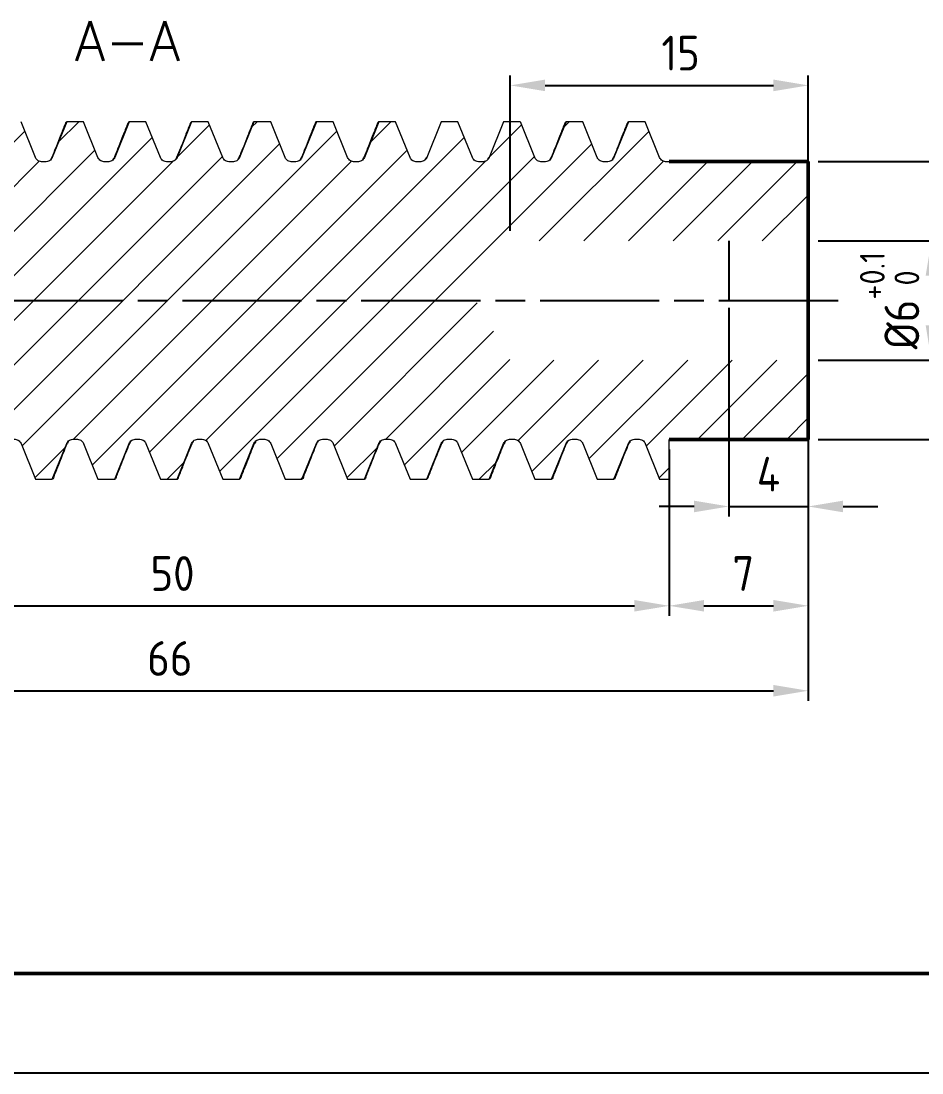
# Model space of a CAD drawing. Header units: millimetres. Extents: x 538 to 2406, y -113 to 359.
# Drawn here: x 1372.5 to 1417.9, y 39 to 92 of the extents above; entities that cross this region are included whole.
import ezdxf

# ---------------------------------------------------------------- set-up
doc = ezdxf.new("R2010")
doc.units = ezdxf.units.MM
doc.header["$LTSCALE"] = 0.5
doc.header["$PDSIZE"] = -5
doc.linetypes.add('AM_ISO08W050', pattern=[18, 12, -1.5, 3, -1.5])
doc.linetypes.add('AM_ISO08W050x2', pattern=[9, 6, -0.75, 1.5, -0.75])
doc.layers.get('0').update_dxf_attribs({"lineweight": 50})
for name, color, linetype, lineweight in [('AM_5', 3, 'Continuous', 25), ('AM_7', 4, 'AM_ISO08W050', 25), ('粗实线层', 7, 'Continuous', 50), ('细实线层', 7, 'Continuous', 25)]:
    doc.layers.add(name, color=color, linetype=linetype, lineweight=lineweight)
doc.styles.get("Standard").update_dxf_attribs({"font": 'isocp.shx', "bigfont": 'gbcbig.shx'})
doc.styles.add('USER2', font='SIMPLEX.SHX')
doc.dimstyles.new('AM_ISO$0', dxfattribs={"dimscale": 0.5, "dimtxt": 3.5, "dimasz": 3.5, "dimexe": 1, "dimexo": 1, "dimgap": 1.5, "dimtad": 1, "dimdsep": 46, "dimtxsty": 'Standard', "dimcen": 0, "dimclrd": 256, "dimclre": 256, "dimclrt": 2, "dimadec": 0, "dimazin": 2, "dimtp": 0.1, "dimtm": 0.1, "dimtfac": 0.71, "dimtdec": 3, "dimtmove": 0, "dimatfit": 3, "dimfxl": 1, "dimlwd": -1, "dimlwe": -1, "dimarcsym": 1})

# ---------------------------------------------------------------- blocks, each defined once
blk = doc.blocks.new('$CAXA_FRAME_13B17AC1$')
at = {"layer": '粗实线层'}
blk.add_line((-95, 138.5), (-95, -138.5), dxfattribs=at)
at = {"layer": '细实线层'}
blk.add_line((-105, 148.5), (-105, -148.5), dxfattribs=at)
blk = doc.blocks.new('*D157')
at = {"layer": 'AM_5', "linetype": 'ByBlock', "transparency": 16777216}
for p, q in [((1346.166, 73.893), (1346.166, 57.746)), ((1412.166, 70.393), (1412.166, 57.746)), ((1347.916, 58.246), (1410.416, 58.246))]:
    blk.add_line(p, q, dxfattribs=at)
at = {"layer": 'AM_5', "lineweight": 50, "transparency": 16777216}
for points in [[(1347.916, 58.537), (1347.916, 57.954), (1346.166, 58.246)], [(1410.416, 58.537), (1410.416, 57.954), (1412.166, 58.246)]]:
    blk.add_solid(points, dxfattribs=at)
at = {"layer": 'Defpoints', "color": 0, "lineweight": 50, "transparency": 16777216}
for p in [(1346.166, 74.393), (1412.166, 70.893), (1412.166, 58.246)]:
    blk.add_point(p, dxfattribs=at)
at = {"layer": 'AM_5', "color": 2, "transparency": 16777216, "insert": (1380.03, 59.871), "char_height": 1.75, "attachment_point": 5}
blk.add_mtext('66', dxfattribs=at)
blk = doc.blocks.new('*D158')
at = {"layer": 'AM_5', "linetype": 'ByBlock', "transparency": 16777216}
for p, q in [((1412.666, 84.893), (1424.108, 84.893)), ((1423.608, 83.143), (1423.608, 72.643)), ((1412.666, 70.893), (1424.108, 70.893))]:
    blk.add_line(p, q, dxfattribs=at)
at = {"layer": 'AM_5', "lineweight": 50, "transparency": 16777216}
for points in [[(1423.316, 83.143), (1423.9, 83.143), (1423.608, 84.893)], [(1423.316, 72.643), (1423.9, 72.643), (1423.608, 70.893)]]:
    blk.add_solid(points, dxfattribs=at)
at = {"layer": 'Defpoints', "color": 0, "lineweight": 50, "transparency": 16777216}
for p in [(1412.166, 84.893), (1412.166, 70.893), (1423.608, 70.893)]:
    blk.add_point(p, dxfattribs=at)
at = {"layer": 'AM_5', "color": 2, "transparency": 16777216, "insert": (1421.983, 78.05), "char_height": 1.75, "attachment_point": 5, "rotation": 90}
blk.add_mtext('%%C14', dxfattribs=at)
blk = doc.blocks.new('*D159')
at = {"layer": 'AM_5', "linetype": 'ByBlock', "transparency": 16777216}
for p, q in [((1405.166, 70.393), (1405.166, 62.024)), ((1412.166, 70.393), (1412.166, 62.024)), ((1406.916, 62.524), (1410.416, 62.524))]:
    blk.add_line(p, q, dxfattribs=at)
at = {"layer": 'AM_5', "lineweight": 50, "transparency": 16777216}
for points in [[(1406.916, 62.816), (1406.916, 62.233), (1405.166, 62.524)], [(1410.416, 62.816), (1410.416, 62.233), (1412.166, 62.524)]]:
    blk.add_solid(points, dxfattribs=at)
at = {"layer": 'Defpoints', "color": 0, "lineweight": 50, "transparency": 16777216}
for p in [(1405.166, 70.893), (1412.166, 70.893), (1412.166, 62.524)]:
    blk.add_point(p, dxfattribs=at)
at = {"layer": 'AM_5', "color": 2, "transparency": 16777216, "insert": (1408.898, 64.149), "char_height": 1.75, "attachment_point": 5}
blk.add_mtext('7', dxfattribs=at)
blk = doc.blocks.new('*D161')
at = {"layer": 'AM_5', "linetype": 'ByBlock', "transparency": 16777216}
for p, q in [((1355.166, 68.393), (1355.166, 62.024)), ((1405.166, 68.393), (1405.166, 62.024)), ((1356.916, 62.524), (1403.416, 62.524))]:
    blk.add_line(p, q, dxfattribs=at)
at = {"layer": 'AM_5', "lineweight": 50, "transparency": 16777216}
for points in [[(1356.916, 62.816), (1356.916, 62.233), (1355.166, 62.524)], [(1403.416, 62.816), (1403.416, 62.233), (1405.166, 62.524)]]:
    blk.add_solid(points, dxfattribs=at)
at = {"layer": 'Defpoints', "color": 0, "lineweight": 50, "transparency": 16777216}
for p in [(1355.166, 68.893), (1405.166, 68.893), (1405.166, 62.524)]:
    blk.add_point(p, dxfattribs=at)
at = {"layer": 'AM_5', "color": 2, "transparency": 16777216, "insert": (1380.166, 64.149), "char_height": 1.75, "attachment_point": 5}
blk.add_mtext('50', dxfattribs=at)
blk = doc.blocks.new('*D164')
at = {"layer": 'AM_5', "linetype": 'ByBlock', "transparency": 16777216}
for p, q in [((1412.666, 80.893), (1418.869, 80.893)), ((1418.369, 79.143), (1418.369, 76.643)), ((1412.666, 74.893), (1418.869, 74.893))]:
    blk.add_line(p, q, dxfattribs=at)
at = {"layer": 'AM_5', "lineweight": 50, "transparency": 16777216}
for points in [[(1418.077, 79.143), (1418.661, 79.143), (1418.369, 80.893)], [(1418.077, 76.643), (1418.661, 76.643), (1418.369, 74.893)]]:
    blk.add_solid(points, dxfattribs=at)
at = {"layer": 'Defpoints', "color": 0, "lineweight": 50, "transparency": 16777216}
for p in [(1412.166, 80.893), (1412.166, 74.893), (1418.369, 74.893)]:
    blk.add_point(p, dxfattribs=at)
at = {"layer": 'AM_5', "color": 2, "transparency": 16777216, "insert": (1416.262, 77.893), "char_height": 1.75, "attachment_point": 5, "rotation": 90}
blk.add_mtext('%%C6{}{\\H0.71x;\\C3;\\S+0.1^  0;}', dxfattribs=at)
blk = doc.blocks.new('*D165')
at = {"layer": 'AM_5', "linetype": 'ByBlock', "transparency": 16777216}
for p, q in [((1397.166, 81.393), (1397.166, 89.223)), ((1412.166, 81.393), (1412.166, 89.223)), ((1398.916, 88.723), (1410.416, 88.723))]:
    blk.add_line(p, q, dxfattribs=at)
at = {"layer": 'AM_5', "lineweight": 50, "transparency": 16777216}
for points in [[(1398.916, 89.015), (1398.916, 88.432), (1397.166, 88.723)], [(1410.416, 89.015), (1410.416, 88.432), (1412.166, 88.723)]]:
    blk.add_solid(points, dxfattribs=at)
at = {"layer": 'Defpoints', "color": 0, "lineweight": 50, "transparency": 16777216}
for p in [(1412.166, 88.723), (1397.166, 80.893), (1412.166, 80.893)]:
    blk.add_point(p, dxfattribs=at)
at = {"layer": 'AM_5', "color": 2, "transparency": 16777216, "insert": (1405.741, 90.348), "char_height": 1.75, "attachment_point": 5}
blk.add_mtext('15', dxfattribs=at)
blk = doc.blocks.new('*D224')
at = {"layer": 'AM_5', "linetype": 'ByBlock', "transparency": 16777216}
for p, q in [((1408.166, 77.393), (1408.166, 67.024)), ((1412.166, 77.393), (1412.166, 67.024)), ((1406.416, 67.524), (1404.666, 67.524)), ((1408.166, 67.524), (1412.166, 67.524)), ((1413.916, 67.524), (1415.666, 67.524))]:
    blk.add_line(p, q, dxfattribs=at)
at = {"layer": 'AM_5', "lineweight": 50, "transparency": 16777216}
for points in [[(1406.416, 67.816), (1406.416, 67.233), (1408.166, 67.524)], [(1413.916, 67.816), (1413.916, 67.233), (1412.166, 67.524)]]:
    blk.add_solid(points, dxfattribs=at)
at = {"layer": 'Defpoints', "color": 0, "lineweight": 50, "transparency": 16777216}
for p in [(1408.166, 77.893), (1412.166, 77.893), (1412.166, 67.524)]:
    blk.add_point(p, dxfattribs=at)
at = {"layer": 'AM_5', "color": 2, "transparency": 16777216, "insert": (1410.166, 69.149), "char_height": 1.75, "attachment_point": 5}
blk.add_mtext('4', dxfattribs=at)

msp = doc.modelspace()

# ---------------------------------------------------------------- linework, layer by layer
at = {"color": 7, "linetype": 'Continuous', "lineweight": 15}
for p, q in [((1373.2713, 85.093), (1372.5433, 86.893)), ((1374.8421, 86.893), (1374.1142, 85.093)), ((1375.6835, 86.893), (1374.8421, 86.893)), ((1376.4129, 85.093), (1375.6849, 86.893)), ((1377.9837, 86.893), (1377.2557, 85.093)), ((1378.824, 86.893), (1377.9837, 86.893)), ((1379.5545, 85.093), (1378.8265, 86.893)), ((1381.1253, 86.893), (1380.3973, 85.093)), ((1381.9671, 86.893), (1381.1253, 86.893)), ((1382.696, 85.093), (1381.9681, 86.893)), ((1384.2669, 86.893), (1383.5389, 85.093)), ((1385.1083, 86.893), (1384.2669, 86.893)), ((1385.8376, 85.093), (1385.1097, 86.893)), ((1387.4085, 86.893), (1386.6805, 85.093)), ((1388.2499, 86.893), (1387.4085, 86.893)), ((1388.9792, 85.093), (1388.2513, 86.893)), ((1390.55, 86.893), (1389.8221, 85.093)), ((1391.3904, 86.893), (1390.55, 86.893)), ((1392.1208, 85.093), (1391.3929, 86.893)), ((1393.6916, 86.893), (1392.9637, 85.093)), ((1394.5345, 86.893), (1393.6916, 86.893)), ((1395.2624, 85.093), (1394.5345, 86.893)), ((1396.8332, 86.893), (1396.1053, 85.093)), ((1397.6735, 86.893), (1396.8332, 86.893)), ((1398.404, 85.093), (1397.6761, 86.893)), ((1399.9748, 86.893), (1399.2469, 85.093)), ((1400.82, 86.893), (1399.9748, 86.893)), ((1401.5456, 85.093), (1400.8177, 86.893)), ((1403.1164, 86.893), (1402.3885, 85.093)), ((1403.9618, 86.893), (1403.1164, 86.893)), ((1404.6872, 85.093), (1403.9593, 86.893)), ((1373.7571, 84.868), (1373.6284, 84.868)), ((1376.8987, 84.868), (1376.7699, 84.868)), ((1380.0403, 84.868), (1379.9115, 84.868)), ((1383.1818, 84.868), (1383.0531, 84.868)), ((1386.3234, 84.868), (1386.1947, 84.868)), ((1389.465, 84.868), (1389.3363, 84.868)), ((1392.6066, 84.868), (1392.4779, 84.868)), ((1395.7482, 84.868), (1395.6195, 84.868)), ((1398.8898, 84.868), (1398.7611, 84.868)), ((1402.0314, 84.868), (1401.9027, 84.868)), ((1405.1662, 84.868), (1405.0443, 84.868)), ((1405.1661, 84.893), (1405.1661, 84.868)), ((1405.1661, 84.8674), (1405.1661, 84.868)), ((1372.5434, 70.693), (1373.2713, 68.893)), ((1374.1141, 68.893), (1374.8421, 70.693)), ((1375.1992, 70.918), (1375.3279, 70.918)), ((1375.6849, 70.693), (1376.4129, 68.893)), ((1377.2557, 68.893), (1377.9837, 70.693)), ((1378.3407, 70.918), (1378.4695, 70.918)), ((1378.8265, 70.693), (1379.5545, 68.893)), ((1380.3973, 68.893), (1381.1253, 70.693)), ((1381.4823, 70.918), (1381.611, 70.918)), ((1381.9681, 70.693), (1382.6961, 68.893)), ((1383.5389, 68.893), (1384.2668, 70.693)), ((1384.6239, 70.918), (1384.7526, 70.918)), ((1385.1097, 70.693), (1385.8377, 68.893)), ((1386.6805, 68.893), (1387.4084, 70.693)), ((1387.7655, 70.918), (1387.8942, 70.918)), ((1388.2513, 70.693), (1388.9792, 68.893)), ((1389.8221, 68.893), (1390.55, 70.693)), ((1390.9071, 70.918), (1391.0358, 70.918)), ((1391.3929, 70.693), (1392.1208, 68.893)), ((1392.9637, 68.893), (1393.6916, 70.693)), ((1394.0487, 70.918), (1394.1774, 70.918)), ((1394.5345, 70.693), (1395.2624, 68.893)), ((1396.1053, 68.893), (1396.8332, 70.693)), ((1397.1903, 70.918), (1397.319, 70.918)), ((1397.6761, 70.693), (1398.404, 68.893)), ((1399.2469, 68.893), (1399.9748, 70.693)), ((1400.3319, 70.918), (1400.4606, 70.918)), ((1400.8177, 70.693), (1401.5456, 68.893)), ((1402.3885, 68.893), (1403.1164, 70.693)), ((1403.4735, 70.918), (1403.6022, 70.918)), ((1403.9593, 70.693), (1404.6872, 68.893)), ((1405.1661, 68.893), (1405.1661, 70.893)), ((1373.2713, 68.893), (1374.1141, 68.893)), ((1376.4129, 68.893), (1377.2557, 68.893)), ((1379.5545, 68.893), (1380.3973, 68.893)), ((1382.6961, 68.893), (1383.5389, 68.893)), ((1385.8377, 68.893), (1386.6805, 68.893)), ((1388.9792, 68.893), (1389.8221, 68.893)), ((1392.1208, 68.893), (1392.9637, 68.893)), ((1395.2624, 68.893), (1396.1053, 68.893)), ((1398.404, 68.893), (1399.2469, 68.893)), ((1401.5456, 68.893), (1402.3885, 68.893)), ((1404.6872, 68.893), (1405.1661, 68.893))]:
    msp.add_line(p, q, dxfattribs=at)
at = {"color": 7, "linetype": 'Continuous', "lineweight": 0}
for p, q in [((1374.4336, 85.8829), (1375.4437, 86.893)), ((1384.1602, 86.6293), (1384.4239, 86.893)), ((1390.1365, 85.8704), (1391.1591, 86.893)), ((1399.8631, 86.6167), (1400.1394, 86.893)), ((1356.8824, 70.5768), (1372.732, 86.4264)), ((1372.5925, 70.5715), (1388.4421, 86.4211)), ((1380.4099, 85.124), (1382.0288, 86.7429)), ((1396.1127, 85.1114), (1397.7389, 86.7376)), ((1398.6295, 80.893), (1404.1523, 86.4158)), ((1363.2957, 70.2549), (1379.1454, 86.1046)), ((1379.0058, 70.2496), (1394.8555, 86.0993)), ((1360.4123, 69.6166), (1376.2619, 85.4662)), ((1369.7091, 69.9331), (1385.5587, 85.7827)), ((1376.1224, 69.6112), (1391.9721, 85.4609)), ((1385.4192, 69.9278), (1401.2688, 85.7774)), ((1359.468, 70.9174), (1373.4559, 84.9052)), ((1366.1337, 70.8478), (1380.1766, 84.8908)), ((1366.8256, 69.2947), (1382.6753, 85.1444)), ((1375.1838, 70.9177), (1389.169, 84.9029)), ((1381.8461, 70.8448), (1395.8964, 84.8951)), ((1382.5358, 69.2894), (1398.3854, 85.139)), ((1400.8746, 80.893), (1404.8822, 84.9007)), ((1403.1196, 80.893), (1407.1196, 84.893)), ((1405.3647, 80.893), (1409.3647, 84.893)), ((1407.6097, 80.893), (1411.6097, 84.893)), ((1409.8548, 80.893), (1412.1661, 83.2043)), ((1412.0999, 80.893), (1412.1661, 80.9592)), ((1388.3026, 70.5661), (1395.5056, 77.7691)), ((1390.8995, 70.9179), (1396.3273, 76.3458)), ((1391.8325, 69.6059), (1397.1491, 74.9225)), ((1394.716, 70.2443), (1399.3647, 74.893)), ((1397.5584, 70.8416), (1401.6097, 74.893)), ((1398.2459, 69.2841), (1403.8548, 74.893)), ((1401.1293, 69.9224), (1406.0999, 74.893)), ((1404.0127, 70.5608), (1408.3449, 74.893)), ((1406.59, 70.893), (1410.59, 74.893)), ((1408.8351, 70.893), (1412.1661, 74.224)), ((1411.0801, 70.893), (1412.1661, 71.979)), ((1373.239, 68.9729), (1374.7626, 70.4965)), ((1388.9491, 68.9675), (1390.4655, 70.4839)), ((1379.8943, 68.893), (1380.7389, 69.7376)), ((1395.6097, 68.893), (1396.4418, 69.725)), ((1404.6592, 68.9622), (1405.1661, 69.4691)), ((1386.6295, 68.893), (1386.7152, 68.9787)), ((1402.3449, 68.893), (1402.418, 68.9661))]:
    msp.add_line(p, q, dxfattribs=at)
at = {"color": 7, "linetype": 'Continuous', "lineweight": 50}
for p, q in [((1412.1661, 84.893), (1405.1661, 84.893)), ((1412.1661, 84.893), (1412.1661, 80.893)), ((1412.1661, 74.893), (1412.1661, 80.893)), ((1412.1661, 74.893), (1412.1661, 70.893)), ((1405.1661, 70.893), (1412.1661, 70.893))]:
    msp.add_line(p, q, dxfattribs=at)
at = {"color": 7, "linetype": 'Continuous', "lineweight": 15}
for points, knots in [([(1374.8421, 86.893), (1374.8231, 86.887), (1374.7954, 86.8784), (1374.7683, 86.7885), (1374.7599, 86.7606)], [0, 0, 0, 0, 0.68886456, 1, 1, 1, 1]), ([(1377.9837, 86.893), (1377.9603, 86.8883), (1377.9326, 86.8828), (1377.9057, 86.7782), (1377.9016, 86.7621)], [0, 0, 0, 0, 0.84588028, 1, 1, 1, 1]), ([(1381.1253, 86.893), (1381.1071, 86.887), (1381.0795, 86.878), (1381.0524, 86.7914), (1381.0431, 86.7618)], [0, 0, 0, 0, 0.658806, 1, 1, 1, 1]), ([(1384.2669, 86.893), (1384.2408, 86.8879), (1384.2132, 86.8825), (1384.1865, 86.7767), (1384.185, 86.7709)], [0, 0, 0, 0, 0.9456994, 1, 1, 1, 1]), ([(1387.4085, 86.893), (1387.3928, 86.8888), (1387.3651, 86.8813), (1387.3379, 86.7939), (1387.3261, 86.756)], [0, 0, 0, 0, 0.565624, 1, 1, 1, 1]), ([(1390.55, 86.893), (1390.5448, 86.8917), (1390.5179, 86.8854), (1390.4903, 86.8627), (1390.4688, 86.7762), (1390.4683, 86.7744)], [0, 0, 0, 0, 0.1933207, 0.9833777, 1, 1, 1, 1]), ([(1399.9748, 86.893), (1399.9541, 86.8872), (1399.9265, 86.8795), (1399.8994, 86.7837), (1399.8926, 86.7596)], [0, 0, 0, 0, 0.7483513, 1, 1, 1, 1]), ([(1403.1164, 86.893), (1403.0922, 86.8888), (1403.0646, 86.884), (1403.0377, 86.7772), (1403.0343, 86.7638)], [0, 0, 0, 0, 0.87430547, 1, 1, 1, 1]), ([(1374.7604, 86.7761), (1374.6861, 86.5879), (1374.5521, 86.2487), (1374.3403, 85.7077), (1374.1787, 85.3049), (1374.0959, 85.1099), (1374.0739, 85.0579)], [0, 0, 0, 0, 0.3696656, 0.6662033, 0.91097, 1, 1, 1, 1]), ([(1377.902, 86.7761), (1377.8277, 86.5879), (1377.6937, 86.2486), (1377.4819, 85.7079), (1377.3233, 85.3124), (1377.2436, 85.1242), (1377.2245, 85.0793)], [0, 0, 0, 0, 0.3741945, 0.6743652, 0.9221307, 1, 1, 1, 1]), ([(1381.0436, 86.7761), (1380.9693, 86.5879), (1380.8353, 86.2486), (1380.6235, 85.7078), (1380.4628, 85.3073), (1380.381, 85.1144), (1380.3599, 85.0646)], [0, 0, 0, 0, 0.3710767, 0.6687464, 0.9144474, 1, 1, 1, 1]), ([(1384.1852, 86.7761), (1384.1109, 86.5879), (1383.9769, 86.2487), (1383.7651, 85.7076), (1383.6012, 85.2994), (1383.5162, 85.0993), (1383.492, 85.042)], [0, 0, 0, 0, 0.3663835, 0.6602883, 0.9028818, 1, 1, 1, 1]), ([(1387.3268, 86.7761), (1387.2525, 86.5879), (1387.1185, 86.2486), (1386.9067, 85.7078), (1386.7468, 85.3092), (1386.6657, 85.1181), (1386.6454, 85.0701)], [0, 0, 0, 0, 0.3722353, 0.6708344, 0.9173026, 1, 1, 1, 1]), ([(1390.4684, 86.7761), (1390.3941, 86.5879), (1390.2601, 86.2486), (1390.0483, 85.7078), (1389.8873, 85.3066), (1389.8053, 85.1131), (1389.7839, 85.0627)], [0, 0, 0, 0, 0.3706771, 0.6680261, 0.9134625, 1, 1, 1, 1]), ([(1399.8932, 86.7761), (1399.8188, 86.5879), (1399.6849, 86.2486), (1399.4731, 85.7079), (1399.3145, 85.3124), (1399.2347, 85.1243), (1399.2157, 85.0794)], [0, 0, 0, 0, 0.3742206, 0.6744123, 0.922195, 1, 1, 1, 1]), ([(1403.0348, 86.7761), (1402.9604, 86.5879), (1402.8265, 86.2486), (1402.6146, 85.7078), (1402.454, 85.3073), (1402.3722, 85.1145), (1402.3511, 85.0648)], [0, 0, 0, 0, 0.3711167, 0.6688185, 0.9145461, 1, 1, 1, 1]), ([(1373.6284, 84.868), (1373.5557, 84.868), (1373.4758, 84.8886), (1373.345, 84.9711), (1373.2961, 85.0316), (1373.2713, 85.093)], [0, 0, 0, 0, 0.5, 0.5, 1, 1, 1, 1]), ([(1374.1142, 85.093), (1374.0893, 85.0316), (1374.0405, 84.9711), (1373.9096, 84.8886), (1373.8297, 84.868), (1373.7571, 84.868)], [0, 0, 0, 0, 0.5, 0.5, 1, 1, 1, 1]), ([(1376.7699, 84.868), (1376.6973, 84.868), (1376.6174, 84.8886), (1376.4866, 84.9711), (1376.4377, 85.0316), (1376.4129, 85.093)], [0, 0, 0, 0, 0.5, 0.5, 1, 1, 1, 1]), ([(1377.2557, 85.093), (1377.2309, 85.0316), (1377.182, 84.9711), (1377.0512, 84.8886), (1376.9713, 84.868), (1376.8987, 84.868)], [0, 0, 0, 0, 0.5, 0.5, 1, 1, 1, 1]), ([(1379.9115, 84.868), (1379.8389, 84.868), (1379.759, 84.8886), (1379.6282, 84.9711), (1379.5793, 85.0316), (1379.5545, 85.093)], [0, 0, 0, 0, 0.5, 0.5, 1, 1, 1, 1]), ([(1380.3973, 85.093), (1380.3725, 85.0316), (1380.3236, 84.9711), (1380.1928, 84.8886), (1380.1129, 84.868), (1380.0403, 84.868)], [0, 0, 0, 0, 0.5, 0.5, 1, 1, 1, 1]), ([(1383.0531, 84.868), (1382.9805, 84.868), (1382.9006, 84.8886), (1382.7697, 84.9711), (1382.7209, 85.0316), (1382.696, 85.093)], [0, 0, 0, 0, 0.5, 0.5, 1, 1, 1, 1]), ([(1383.5389, 85.093), (1383.5141, 85.0316), (1383.4652, 84.9711), (1383.3344, 84.8886), (1383.2545, 84.868), (1383.1818, 84.868)], [0, 0, 0, 0, 0.5, 0.5, 1, 1, 1, 1]), ([(1386.1947, 84.868), (1386.1221, 84.868), (1386.0422, 84.8886), (1385.9113, 84.9711), (1385.8625, 85.0316), (1385.8376, 85.093)], [0, 0, 0, 0, 0.5, 0.5, 1, 1, 1, 1]), ([(1386.6805, 85.093), (1386.6557, 85.0316), (1386.6068, 84.9711), (1386.476, 84.8886), (1386.3961, 84.868), (1386.3234, 84.868)], [0, 0, 0, 0, 0.5, 0.5, 1, 1, 1, 1]), ([(1389.3363, 84.868), (1389.2637, 84.868), (1389.1838, 84.8886), (1389.0529, 84.9711), (1389.0041, 85.0316), (1388.9792, 85.093)], [0, 0, 0, 0, 0.5, 0.5, 1, 1, 1, 1]), ([(1389.8221, 85.093), (1389.7973, 85.0316), (1389.7484, 84.9711), (1389.6176, 84.8886), (1389.5377, 84.868), (1389.465, 84.868)], [0, 0, 0, 0, 0.5, 0.5, 1, 1, 1, 1]), ([(1392.4779, 84.868), (1392.4053, 84.868), (1392.3254, 84.8886), (1392.1945, 84.9711), (1392.1457, 85.0316), (1392.1208, 85.093)], [0, 0, 0, 0, 0.5, 0.5, 1, 1, 1, 1]), ([(1392.9637, 85.093), (1392.9389, 85.0316), (1392.89, 84.9711), (1392.7592, 84.8886), (1392.6793, 84.868), (1392.6066, 84.868)], [0, 0, 0, 0, 0.5, 0.5, 1, 1, 1, 1]), ([(1395.6195, 84.868), (1395.5469, 84.868), (1395.467, 84.8886), (1395.3361, 84.9711), (1395.2873, 85.0316), (1395.2624, 85.093)], [0, 0, 0, 0, 0.5, 0.5, 1, 1, 1, 1]), ([(1396.1053, 85.093), (1396.0805, 85.0316), (1396.0316, 84.9711), (1395.9007, 84.8886), (1395.8209, 84.868), (1395.7482, 84.868)], [0, 0, 0, 0, 0.5, 0.5, 1, 1, 1, 1]), ([(1398.7611, 84.868), (1398.6884, 84.868), (1398.6086, 84.8886), (1398.4777, 84.9711), (1398.4289, 85.0316), (1398.404, 85.093)], [0, 0, 0, 0, 0.5, 0.5, 1, 1, 1, 1]), ([(1399.2469, 85.093), (1399.222, 85.0316), (1399.1732, 84.9711), (1399.0423, 84.8886), (1398.9625, 84.868), (1398.8898, 84.868)], [0, 0, 0, 0, 0.5, 0.5, 1, 1, 1, 1]), ([(1401.9027, 84.868), (1401.83, 84.868), (1401.7502, 84.8886), (1401.6193, 84.9711), (1401.5705, 85.0316), (1401.5456, 85.093)], [0, 0, 0, 0, 0.5, 0.5, 1, 1, 1, 1]), ([(1402.3885, 85.093), (1402.3636, 85.0316), (1402.3148, 84.9711), (1402.1839, 84.8886), (1402.1041, 84.868), (1402.0314, 84.868)], [0, 0, 0, 0, 0.5, 0.5, 1, 1, 1, 1]), ([(1405.0443, 84.868), (1404.9716, 84.868), (1404.8918, 84.8886), (1404.7609, 84.9711), (1404.712, 85.0316), (1404.6872, 85.093)], [0, 0, 0, 0, 0.5, 0.5, 1, 1, 1, 1]), ([(1372.1863, 70.918), (1372.2589, 70.918), (1372.3388, 70.8974), (1372.4697, 70.8149), (1372.5185, 70.7544), (1372.5434, 70.693)], [0, 0, 0, 0, 0.5, 0.5, 1, 1, 1, 1]), ([(1374.1958, 69.0099), (1374.2701, 69.1981), (1374.4041, 69.5373), (1374.6159, 70.0783), (1374.7774, 70.4807), (1374.8599, 70.6753), (1374.8818, 70.7269)], [0, 0, 0, 0, 0.3699196, 0.6666611, 0.911596, 1, 1, 1, 1]), ([(1374.8421, 70.693), (1374.8669, 70.7544), (1374.9158, 70.8149), (1375.0466, 70.8974), (1375.1265, 70.918), (1375.1992, 70.918)], [0, 0, 0, 0, 0.5, 0.5, 1, 1, 1, 1]), ([(1374.9244, 70.8077), (1374.9173, 70.7849), (1374.8903, 70.698), (1374.8626, 70.6951), (1374.8421, 70.693)], [0, 0, 0, 0, 0.2624898, 1, 1, 1, 1]), ([(1375.3279, 70.918), (1375.4005, 70.918), (1375.4804, 70.8974), (1375.6113, 70.8149), (1375.6601, 70.7544), (1375.6849, 70.693)], [0, 0, 0, 0, 0.5, 0.5, 1, 1, 1, 1]), ([(1377.3374, 69.0099), (1377.4117, 69.1981), (1377.5457, 69.5373), (1377.7575, 70.0784), (1377.9213, 70.4863), (1378.0061, 70.6862), (1378.0303, 70.7432)], [0, 0, 0, 0, 0.3665468, 0.6605827, 0.9032843, 1, 1, 1, 1]), ([(1377.9837, 70.693), (1378.0085, 70.7544), (1378.0574, 70.8149), (1378.1882, 70.8974), (1378.2681, 70.918), (1378.3407, 70.918)], [0, 0, 0, 0, 0.5, 0.5, 1, 1, 1, 1]), ([(1378.4695, 70.918), (1378.5421, 70.918), (1378.622, 70.8974), (1378.7528, 70.8149), (1378.8017, 70.7544), (1378.8265, 70.693)], [0, 0, 0, 0, 0.5, 0.5, 1, 1, 1, 1]), ([(1380.479, 69.0099), (1380.5533, 69.1981), (1380.6873, 69.5373), (1380.8991, 70.0783), (1381.0606, 70.4808), (1381.1432, 70.6755), (1381.1652, 70.7273)], [0, 0, 0, 0, 0.3698461, 0.6665286, 0.9114148, 1, 1, 1, 1]), ([(1381.1253, 70.693), (1381.1501, 70.7544), (1381.1989, 70.8149), (1381.3298, 70.8974), (1381.4097, 70.918), (1381.4823, 70.918)], [0, 0, 0, 0, 0.5, 0.5, 1, 1, 1, 1]), ([(1381.2119, 70.8112), (1381.2035, 70.7873), (1381.175, 70.7058), (1381.1458, 70.6983), (1381.1253, 70.693)], [0, 0, 0, 0, 0.2941165, 1, 1, 1, 1]), ([(1381.611, 70.918), (1381.6837, 70.918), (1381.7636, 70.8974), (1381.8944, 70.8149), (1381.9433, 70.7544), (1381.9681, 70.693)], [0, 0, 0, 0, 0.5, 0.5, 1, 1, 1, 1]), ([(1383.6206, 69.0099), (1383.6949, 69.1981), (1383.8288, 69.5373), (1384.0407, 70.0783), (1384.204, 70.4851), (1384.2883, 70.6839), (1384.312, 70.7397)], [0, 0, 0, 0, 0.3672688, 0.6618838, 0.9050635, 1, 1, 1, 1]), ([(1384.2668, 70.693), (1384.2917, 70.7544), (1384.3405, 70.8149), (1384.4714, 70.8974), (1384.5513, 70.918), (1384.6239, 70.918)], [0, 0, 0, 0, 0.5, 0.5, 1, 1, 1, 1]), ([(1384.7526, 70.918), (1384.8253, 70.918), (1384.9052, 70.8974), (1385.036, 70.8149), (1385.0849, 70.7544), (1385.1097, 70.693)], [0, 0, 0, 0, 0.5, 0.5, 1, 1, 1, 1]), ([(1386.7622, 69.0099), (1386.8365, 69.1981), (1386.9704, 69.5373), (1387.1823, 70.0783), (1387.3438, 70.4808), (1387.4264, 70.6756), (1387.4484, 70.7274)], [0, 0, 0, 0, 0.3698215, 0.6664843, 0.9113542, 1, 1, 1, 1]), ([(1387.4084, 70.693), (1387.4333, 70.7544), (1387.4821, 70.8149), (1387.613, 70.8974), (1387.6929, 70.918), (1387.7655, 70.918)], [0, 0, 0, 0, 0.5, 0.5, 1, 1, 1, 1]), ([(1387.4951, 70.8112), (1387.4867, 70.7874), (1387.4582, 70.7058), (1387.4291, 70.6983), (1387.4084, 70.693)], [0, 0, 0, 0, 0.2924524, 1, 1, 1, 1]), ([(1387.8942, 70.918), (1387.9669, 70.918), (1388.0468, 70.8974), (1388.1776, 70.8149), (1388.2265, 70.7544), (1388.2513, 70.693)], [0, 0, 0, 0, 0.5, 0.5, 1, 1, 1, 1]), ([(1389.9038, 69.0099), (1389.9781, 69.1981), (1390.112, 69.5373), (1390.3239, 70.0784), (1390.4894, 70.4906), (1390.576, 70.6945), (1390.6019, 70.7556)], [0, 0, 0, 0, 0.3640121, 0.6560147, 0.8970381, 1, 1, 1, 1]), ([(1390.55, 70.693), (1390.5749, 70.7544), (1390.6237, 70.8149), (1390.7546, 70.8974), (1390.8345, 70.918), (1390.9071, 70.918)], [0, 0, 0, 0, 0.5, 0.5, 1, 1, 1, 1]), ([(1391.0358, 70.918), (1391.1085, 70.918), (1391.1884, 70.8974), (1391.3192, 70.8149), (1391.3681, 70.7544), (1391.3929, 70.693)], [0, 0, 0, 0, 0.5, 0.5, 1, 1, 1, 1]), ([(1393.0454, 69.0099), (1393.1197, 69.1981), (1393.2536, 69.5373), (1393.4655, 70.0784), (1393.6302, 70.4886), (1393.7159, 70.6906), (1393.741, 70.7497)], [0, 0, 0, 0, 0.3651977, 0.6581514, 0.8999598, 1, 1, 1, 1]), ([(1393.6916, 70.693), (1393.7165, 70.7544), (1393.7653, 70.8149), (1393.8962, 70.8974), (1393.9761, 70.918), (1394.0487, 70.918)], [0, 0, 0, 0, 0.5, 0.5, 1, 1, 1, 1]), ([(1394.1774, 70.918), (1394.2501, 70.918), (1394.3299, 70.8974), (1394.4608, 70.8149), (1394.5097, 70.7544), (1394.5345, 70.693)], [0, 0, 0, 0, 0.5, 0.5, 1, 1, 1, 1]), ([(1396.1869, 69.0099), (1396.2613, 69.1981), (1396.3952, 69.5373), (1396.6071, 70.0783), (1396.7686, 70.4808), (1396.8512, 70.6756), (1396.8732, 70.7273)], [0, 0, 0, 0, 0.3698356, 0.6665096, 0.9113889, 1, 1, 1, 1]), ([(1396.8332, 70.693), (1396.8581, 70.7544), (1396.9069, 70.8149), (1397.0378, 70.8974), (1397.1176, 70.918), (1397.1903, 70.918)], [0, 0, 0, 0, 0.5, 0.5, 1, 1, 1, 1]), ([(1396.9157, 70.8078), (1396.9087, 70.7853), (1396.8817, 70.698), (1396.8539, 70.6951), (1396.8332, 70.693)], [0, 0, 0, 0, 0.2581253, 1, 1, 1, 1]), ([(1397.319, 70.918), (1397.3917, 70.918), (1397.4715, 70.8974), (1397.6024, 70.8149), (1397.6512, 70.7544), (1397.6761, 70.693)], [0, 0, 0, 0, 0.5, 0.5, 1, 1, 1, 1]), ([(1399.3288, 69.0106), (1399.4032, 69.1992), (1399.5372, 69.5388), (1399.7492, 70.0808), (1399.9127, 70.4883), (1399.997, 70.6867), (1400.0207, 70.7424)], [0, 0, 0, 0, 0.3680464, 0.6626257, 0.9052636, 1, 1, 1, 1]), ([(1399.9748, 70.693), (1399.9997, 70.7544), (1400.0485, 70.8149), (1400.1794, 70.8974), (1400.2592, 70.918), (1400.3319, 70.918)], [0, 0, 0, 0, 0.5, 0.5, 1, 1, 1, 1]), ([(1400.4606, 70.918), (1400.5333, 70.918), (1400.6131, 70.8974), (1400.744, 70.8149), (1400.7928, 70.7544), (1400.8177, 70.693)], [0, 0, 0, 0, 0.5, 0.5, 1, 1, 1, 1]), ([(1402.4704, 69.0106), (1402.5448, 69.1992), (1402.6788, 69.5388), (1402.8908, 70.0807), (1403.0521, 70.4828), (1403.1342, 70.6762), (1403.1557, 70.7269)], [0, 0, 0, 0, 0.3712927, 0.6684702, 0.9132482, 1, 1, 1, 1]), ([(1403.1164, 70.693), (1403.1413, 70.7544), (1403.1901, 70.8149), (1403.321, 70.8974), (1403.4008, 70.918), (1403.4735, 70.918)], [0, 0, 0, 0, 0.5, 0.5, 1, 1, 1, 1]), ([(1403.203, 70.8112), (1403.1947, 70.7874), (1403.1662, 70.7057), (1403.1371, 70.6983), (1403.1164, 70.693)], [0, 0, 0, 0, 0.2912667, 1, 1, 1, 1]), ([(1403.6022, 70.918), (1403.6749, 70.918), (1403.7547, 70.8974), (1403.8856, 70.8149), (1403.9344, 70.7544), (1403.9593, 70.693)], [0, 0, 0, 0, 0.5, 0.5, 1, 1, 1, 1]), ([(1374.1968, 69.0261), (1374.1911, 69.0054), (1374.1636, 68.905), (1374.136, 68.8983), (1374.1141, 68.893)], [0, 0, 0, 0, 0.2057006, 1, 1, 1, 1]), ([(1377.3377, 69.011), (1377.3373, 69.0096), (1377.3235, 68.9586), (1377.2962, 68.914), (1377.2692, 68.9), (1377.2557, 68.893)], [0, 0, 0, 0, 0.0139399, 0.5069692, 1, 1, 1, 1]), ([(1380.3973, 68.893), (1380.4025, 68.8939), (1380.413, 68.8957), (1380.4286, 68.9101), (1380.4443, 68.9334), (1380.46, 68.9654), (1380.4705, 68.9944), (1380.4757, 69.009)], [0, 0, 0, 0, 0.1999986, 0.3999979, 0.5999979, 0.7999986, 1, 1, 1, 1]), ([(1383.6214, 69.0215), (1383.6183, 69.0093), (1383.5908, 68.9011), (1383.5633, 68.8968), (1383.5389, 68.893)], [0, 0, 0, 0, 0.112998, 1, 1, 1, 1]), ([(1386.7625, 69.012), (1386.7618, 69.0092), (1386.7446, 68.9461), (1386.7172, 68.9077), (1386.6906, 68.897), (1386.6805, 68.893)], [0, 0, 0, 0, 0.0271346, 0.6315645, 1, 1, 1, 1]), ([(1389.9047, 69.0253), (1389.8959, 68.9969), (1389.8684, 68.9077), (1389.8409, 68.8989), (1389.8221, 68.893)], [0, 0, 0, 0, 0.3189119, 1, 1, 1, 1]), ([(1393.0428, 69.0188), (1393.0317, 68.9861), (1393.0053, 68.9082), (1392.979, 68.8986), (1392.9637, 68.893)], [0, 0, 0, 0, 0.4190764, 1, 1, 1, 1]), ([(1396.1876, 69.021), (1396.1838, 69.0068), (1396.1564, 68.9063), (1396.1289, 68.8992), (1396.1053, 68.893)], [0, 0, 0, 0, 0.1413989, 1, 1, 1, 1]), ([(1399.3278, 69.0291), (1399.321, 69.0041), (1399.294, 68.9052), (1399.267, 68.8982), (1399.2469, 68.893)], [0, 0, 0, 0, 0.253384, 1, 1, 1, 1]), ([(1402.4694, 69.0315), (1402.457, 68.9916), (1402.43, 68.9042), (1402.4031, 68.8969), (1402.3885, 68.893)], [0, 0, 0, 0, 0.4574428, 1, 1, 1, 1])]:
    msp.add_open_spline(points, degree=3, knots=knots, dxfattribs=at)
at = {"color": 8, "linetype": 'Continuous', "lineweight": 15}
for points, knots in [([(1374.1142, 85.093), (1374.0933, 85.0867), (1374.0636, 85.0777), (1374.0345, 84.9972), (1374.0259, 84.9735)], [0, 0, 0, 0, 0.7042191, 1, 1, 1, 1]), ([(1377.2557, 85.093), (1377.2452, 85.0896), (1377.2167, 85.0803), (1377.1859, 85.0418), (1377.1663, 84.9777), (1377.1641, 84.9707)], [0, 0, 0, 0, 0.3428113, 0.9284459, 1, 1, 1, 1]), ([(1380.3973, 85.093), (1380.3971, 85.093), (1380.3789, 85.0929), (1380.3491, 85.0767), (1380.32, 85.0021), (1380.3086, 84.9731)], [0, 0, 0, 0, 0.00645544, 0.61271907, 1, 1, 1, 1]), ([(1383.5389, 85.093), (1383.5129, 85.0851), (1383.4826, 85.076), (1383.4531, 84.9849), (1383.449, 84.9721)], [0, 0, 0, 0, 0.8592649, 1, 1, 1, 1]), ([(1386.6805, 85.093), (1386.6649, 85.0884), (1386.6344, 85.0795), (1386.6044, 85.0068), (1386.5898, 84.9714)], [0, 0, 0, 0, 0.5133195, 1, 1, 1, 1]), ([(1389.8221, 85.093), (1389.8168, 85.0922), (1389.7935, 85.0883), (1389.7637, 85.0613), (1389.7397, 84.9915), (1389.7334, 84.9731)], [0, 0, 0, 0, 0.1776403, 0.7830938, 1, 1, 1, 1]), ([(1392.9637, 85.093), (1392.9482, 85.0857), (1392.9173, 85.0711), (1392.8859, 85.023), (1392.8705, 84.9704), (1392.8701, 84.9691)], [0, 0, 0, 0, 0.4948348, 0.9875825, 1, 1, 1, 1]), ([(1396.1053, 85.093), (1396.0846, 85.0867), (1396.0549, 85.0777), (1396.0258, 84.9976), (1396.017, 84.9735)], [0, 0, 0, 0, 0.6990849, 1, 1, 1, 1]), ([(1399.2469, 85.093), (1399.2365, 85.0897), (1399.2082, 85.0806), (1399.1774, 85.0424), (1399.1576, 84.9781), (1399.1554, 84.9708)], [0, 0, 0, 0, 0.3382203, 0.9245849, 1, 1, 1, 1]), ([(1402.3885, 85.093), (1402.3884, 85.093), (1402.3704, 85.093), (1402.3405, 85.0771), (1402.3112, 85.0024), (1402.2997, 84.973)], [0, 0, 0, 0, 0.0012902, 0.6071096, 1, 1, 1, 1]), ([(1378.0717, 70.8124), (1378.068, 70.7996), (1378.0392, 70.7016), (1378.0095, 70.697), (1377.9837, 70.693)], [0, 0, 0, 0, 0.1302015, 1, 1, 1, 1]), ([(1384.3542, 70.8118), (1384.3497, 70.7969), (1384.3212, 70.7025), (1384.2917, 70.6973), (1384.2668, 70.693)], [0, 0, 0, 0, 0.1579513, 1, 1, 1, 1]), ([(1390.6409, 70.8147), (1390.6393, 70.8086), (1390.6098, 70.6983), (1390.5791, 70.6956), (1390.55, 70.693)], [0, 0, 0, 0, 0.0550541, 1, 1, 1, 1]), ([(1393.7811, 70.8136), (1393.7786, 70.8045), (1393.7495, 70.6998), (1393.7193, 70.6962), (1393.6916, 70.693)], [0, 0, 0, 0, 0.0865409, 1, 1, 1, 1]), ([(1400.0629, 70.8124), (1400.0592, 70.7997), (1400.0304, 70.7015), (1400.0007, 70.6969), (1399.9748, 70.693)], [0, 0, 0, 0, 0.1291833, 1, 1, 1, 1])]:
    msp.add_open_spline(points, degree=3, knots=knots, dxfattribs=at)
at = {"layer": 'AM_7', "linetype": 'AM_ISO08W050x2'}
msp.add_line((1408.1661, 80.893), (1408.1662, 74.893), dxfattribs=at)
at = {"layer": 'AM_7'}
msp.add_line((1344.6661, 77.893), (1413.6661, 77.893), dxfattribs=at)

# ---------------------------------------------------------------- block references
at = {"layer": '粗实线层', "xscale": 0.5, "yscale": 0.5, "zscale": 0.5, "rotation": 90}
msp.add_blockref('$CAXA_FRAME_13B17AC1$', (1404.2719, 91.504), dxfattribs=at)

# ---------------------------------------------------------------- texts
at = {"layer": '粗实线层', "lineweight": 50, "insert": (1375.2429, 91.9631), "char_height": 2, "attachment_point": 1, "style": 'USER2'}
msp.add_mtext_dynamic_manual_height_columns('A-A', width=3.622907, gutter_width=6.25, heights=[0], dxfattribs=at)

# ---------------------------------------------------------------- dimensions: what is measured, and where the dimension line sits
at = {"layer": 'AM_5'}
for base, p1, p2, picture, middle in [((1412.1661, 88.7232), (1397.1661, 80.893), (1412.1661, 80.893), '*D165', (1405.7415, 88.7232)), ((1412.1661, 58.2457), (1346.1661, 74.393), (1412.1661, 70.893), '*D157', (1380.03, 58.2457)), ((1412.1661, 62.5244), (1405.1661, 70.893), (1412.1661, 70.893), '*D159', (1408.8979, 62.5244))]:
    dim = msp.add_linear_dim(base=base, p1=p1, p2=p2, dimstyle='AM_ISO$0', dxfattribs=at)
    dim.commit()
    dim.dimension.update_dxf_attribs({"geometry": picture, "text_midpoint": middle, "dimtype": 160})
dim = msp.add_linear_dim(base=(1423.6081, 70.893), p1=(1412.1661, 84.893), p2=(1412.1661, 70.893), angle=90, text='%%C<>', dimstyle='AM_ISO$0', dxfattribs=at)
dim.commit()
dim.dimension.update_dxf_attribs({"geometry": '*D158', "text_midpoint": (1423.6081, 78.0501), "dimtype": 160})
dim = msp.add_linear_dim(base=(1418.3689, 74.893), p1=(1412.1661, 80.893), p2=(1412.1661, 74.893), angle=90, text='%%C<>{}{\\H0.71x;\\C3;\\S+0.1^  0;}', dimstyle='AM_ISO$0', override={"dimtm": 0}, dxfattribs=at)
dim.commit()
dim.dimension.update_dxf_attribs({"geometry": '*D164', "text_midpoint": (1418.3689, 77.893), "dimtype": 160})
dim = msp.add_linear_dim(base=(1412.1661, 67.5244), p1=(1408.1661, 77.893), p2=(1412.1661, 77.893), angle=0, dimstyle='AM_ISO$0', override={"dimpost": ''}, dxfattribs=at)
dim.commit()
dim.dimension.update_dxf_attribs({"geometry": '*D224', "text_midpoint": (1410.1661, 69.1494)})
dim = msp.add_linear_dim(base=(1405.1661, 62.5244), p1=(1355.1661, 68.893), p2=(1405.1661, 68.893), dimstyle='AM_ISO$0', override={"dimpost": ''}, dxfattribs=at)
dim.commit()
dim.dimension.update_dxf_attribs({"geometry": '*D161', "text_midpoint": (1380.1661, 64.1494)})

doc.saveas('drawing.dxf')
